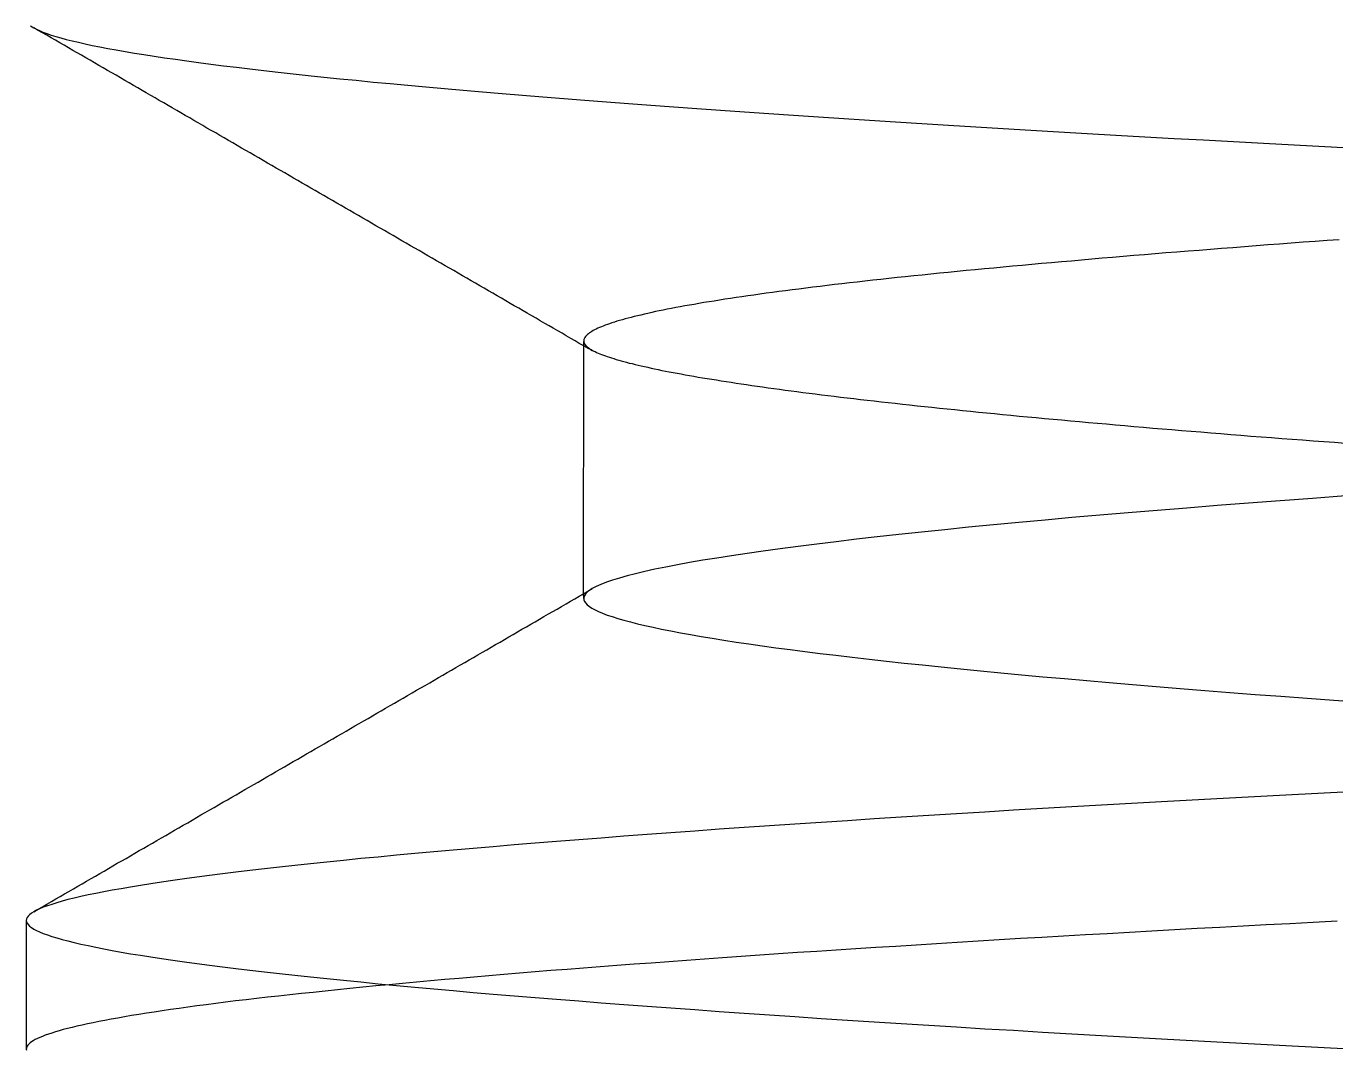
# Model space of a CAD drawing. Header units: millimetres. Extents: x 0 to 36.4, y -3.4 to 62.
# Drawn here: x 29.566 to 30.463, y 59.177 to 59.878 of the extents above; entities that cross this region are included whole.
import ezdxf

# ---------------------------------------------------------------- set-up
doc = ezdxf.new("R2010")
doc.units = ezdxf.units.MM

msp = doc.modelspace()

# ---------------------------------------------------------------- linework, layer by layer
at = {"color": 7, "linetype": 'Continuous'}
for p, q in [((29.5685, 59.8786), (29.5696, 59.8779)), ((29.5696, 59.8779), (29.5708, 59.8772)), ((29.5738, 59.8754), (29.5708, 59.8772)), ((29.5708, 59.8772), (29.5726, 59.8762)), ((29.5726, 59.8762), (29.5747, 59.8752)), ((29.5767, 59.8737), (29.5738, 59.8754)), ((29.5747, 59.8752), (29.577, 59.8742)), ((29.5797, 59.872), (29.5767, 59.8737)), ((29.577, 59.8742), (29.5797, 59.8732)), ((29.5797, 59.8732), (29.5826, 59.8722)), ((29.5827, 59.8703), (29.5797, 59.872)), ((29.5826, 59.8722), (29.5858, 59.8712)), ((29.5856, 59.8686), (29.5827, 59.8703)), ((29.5886, 59.8669), (29.5856, 59.8686)), ((29.5858, 59.8712), (29.5893, 59.8702)), ((29.5916, 59.8652), (29.5886, 59.8669)), ((29.5893, 59.8702), (29.593, 59.8692)), ((29.593, 59.8692), (29.5971, 59.8682)), ((29.5971, 59.8682), (29.6014, 59.8672)), ((29.6014, 59.8672), (29.606, 59.8661)), ((29.5945, 59.8634), (29.5916, 59.8652)), ((29.5975, 59.8617), (29.5945, 59.8634)), ((29.6005, 59.86), (29.5975, 59.8617)), ((29.6034, 59.8583), (29.6005, 59.86)), ((29.6064, 59.8566), (29.6034, 59.8583)), ((29.606, 59.8661), (29.6109, 59.8651)), ((29.6109, 59.8651), (29.6161, 59.8641)), ((29.6161, 59.8641), (29.6215, 59.863)), ((29.6215, 59.863), (29.6273, 59.862)), ((29.6273, 59.862), (29.6333, 59.8609)), ((29.6333, 59.8609), (29.6397, 59.8598)), ((29.6397, 59.8598), (29.6463, 59.8588)), ((29.6463, 59.8588), (29.6532, 59.8577)), ((29.6094, 59.8549), (29.6064, 59.8566)), ((29.6123, 59.8531), (29.6094, 59.8549)), ((29.6153, 59.8514), (29.6123, 59.8531)), ((29.6183, 59.8497), (29.6153, 59.8514)), ((29.6212, 59.848), (29.6183, 59.8497)), ((29.6532, 59.8577), (29.6604, 59.8566)), ((29.6604, 59.8566), (29.6679, 59.8556)), ((29.6679, 59.8556), (29.6757, 59.8545)), ((29.6757, 59.8545), (29.6837, 59.8534)), ((29.6837, 59.8534), (29.6921, 59.8523)), ((29.6921, 59.8523), (29.7008, 59.8512)), ((29.7008, 59.8512), (29.7097, 59.8501)), ((29.7097, 59.8501), (29.7189, 59.849)), ((29.7189, 59.849), (29.7285, 59.8479)), ((29.6242, 59.8463), (29.6212, 59.848)), ((29.6272, 59.8446), (29.6242, 59.8463)), ((29.6301, 59.8429), (29.6272, 59.8446)), ((29.6331, 59.8411), (29.6301, 59.8429)), ((29.6361, 59.8394), (29.6331, 59.8411)), ((29.7285, 59.8479), (29.7383, 59.8468)), ((29.7383, 59.8468), (29.7484, 59.8456)), ((29.7484, 59.8456), (29.7588, 59.8445)), ((29.7588, 59.8445), (29.7694, 59.8434)), ((29.7694, 59.8434), (29.7804, 59.8423)), ((29.7804, 59.8423), (29.7916, 59.8412)), ((29.7916, 59.8412), (29.8032, 59.84)), ((29.8032, 59.84), (29.815, 59.8389)), ((29.639, 59.8377), (29.6361, 59.8394)), ((29.642, 59.836), (29.639, 59.8377)), ((29.645, 59.8343), (29.642, 59.836)), ((29.6479, 59.8326), (29.645, 59.8343)), ((29.6509, 59.8308), (29.6479, 59.8326)), ((29.815, 59.8389), (29.8271, 59.8378)), ((29.8271, 59.8378), (29.8394, 59.8366)), ((29.8394, 59.8366), (29.8521, 59.8355)), ((29.8521, 59.8355), (29.865, 59.8344)), ((29.865, 59.8344), (29.8782, 59.8332)), ((29.8782, 59.8332), (29.8917, 59.8321)), ((29.8917, 59.8321), (29.9055, 59.831)), ((29.9055, 59.831), (29.9195, 59.8298)), ((29.6539, 59.8291), (29.6509, 59.8308)), ((29.6568, 59.8274), (29.6539, 59.8291)), ((29.6598, 59.8257), (29.6568, 59.8274)), ((29.6628, 59.824), (29.6598, 59.8257)), ((29.6657, 59.8223), (29.6628, 59.824)), ((29.6687, 59.8206), (29.6657, 59.8223)), ((29.9195, 59.8298), (29.9338, 59.8287)), ((29.9338, 59.8287), (29.9484, 59.8275)), ((29.9484, 59.8275), (29.9632, 59.8264)), ((29.9632, 59.8264), (29.9783, 59.8252)), ((29.9783, 59.8252), (29.9936, 59.8241)), ((29.9936, 59.8241), (30.0093, 59.8229)), ((30.0093, 59.8229), (30.0251, 59.8218)), ((29.6716, 59.8188), (29.6687, 59.8206)), ((29.6746, 59.8171), (29.6716, 59.8188)), ((29.6776, 59.8154), (29.6746, 59.8171)), ((29.6805, 59.8137), (29.6776, 59.8154)), ((29.6835, 59.812), (29.6805, 59.8137)), ((30.0251, 59.8218), (30.0413, 59.8207)), ((30.0413, 59.8207), (30.0577, 59.8195)), ((30.0577, 59.8195), (30.0743, 59.8184)), ((30.0743, 59.8184), (30.0912, 59.8172)), ((30.0912, 59.8172), (30.1083, 59.8161)), ((30.1083, 59.8161), (30.1257, 59.815)), ((30.1257, 59.815), (30.1433, 59.8138)), ((30.1433, 59.8138), (30.1611, 59.8127)), ((29.6865, 59.8103), (29.6835, 59.812)), ((29.6894, 59.8085), (29.6865, 59.8103)), ((29.6924, 59.8068), (29.6894, 59.8085)), ((29.6954, 59.8051), (29.6924, 59.8068)), ((29.6983, 59.8034), (29.6954, 59.8051)), ((30.1611, 59.8127), (30.1792, 59.8115)), ((30.1792, 59.8115), (30.1975, 59.8104)), ((30.1975, 59.8104), (30.2161, 59.8093)), ((30.2161, 59.8093), (30.2348, 59.8082)), ((30.2348, 59.8082), (30.2538, 59.807)), ((30.2538, 59.807), (30.273, 59.8059)), ((30.273, 59.8059), (30.2925, 59.8048)), ((30.2925, 59.8048), (30.3121, 59.8037)), ((29.7013, 59.8017), (29.6983, 59.8034)), ((29.7043, 59.8), (29.7013, 59.8017)), ((29.7072, 59.7983), (29.7043, 59.8)), ((29.7102, 59.7965), (29.7072, 59.7983)), ((29.7132, 59.7948), (29.7102, 59.7965)), ((30.3121, 59.8037), (30.3319, 59.8025)), ((30.3319, 59.8025), (30.352, 59.8014)), ((30.352, 59.8014), (30.3722, 59.8003)), ((30.3722, 59.8003), (30.3927, 59.7992)), ((30.3927, 59.7992), (30.4133, 59.7981)), ((30.4133, 59.7981), (30.4342, 59.797)), ((30.4342, 59.797), (30.4552, 59.7959)), ((30.4552, 59.7959), (30.4764, 59.7948)), ((29.7161, 59.7931), (29.7132, 59.7948)), ((29.7191, 59.7914), (29.7161, 59.7931)), ((29.7221, 59.7897), (29.7191, 59.7914)), ((29.725, 59.788), (29.7221, 59.7897)), ((29.728, 59.7862), (29.725, 59.788)), ((29.731, 59.7845), (29.728, 59.7862)), ((29.7339, 59.7828), (29.731, 59.7845)), ((29.7369, 59.7811), (29.7339, 59.7828)), ((29.7399, 59.7794), (29.7369, 59.7811)), ((29.7428, 59.7777), (29.7399, 59.7794)), ((29.7458, 59.7759), (29.7428, 59.7777)), ((29.7488, 59.7742), (29.7458, 59.7759)), ((29.7517, 59.7725), (29.7488, 59.7742)), ((29.7547, 59.7708), (29.7517, 59.7725)), ((29.7577, 59.7691), (29.7547, 59.7708)), ((29.7606, 59.7674), (29.7577, 59.7691)), ((29.7636, 59.7657), (29.7606, 59.7674)), ((29.7666, 59.7639), (29.7636, 59.7657)), ((29.7695, 59.7622), (29.7666, 59.7639)), ((29.7725, 59.7605), (29.7695, 59.7622)), ((29.7755, 59.7588), (29.7725, 59.7605)), ((29.7784, 59.7571), (29.7755, 59.7588)), ((29.7814, 59.7554), (29.7784, 59.7571)), ((29.7844, 59.7536), (29.7814, 59.7554)), ((29.7873, 59.7519), (29.7844, 59.7536)), ((29.7903, 59.7502), (29.7873, 59.7519)), ((29.7933, 59.7485), (29.7903, 59.7502)), ((29.7962, 59.7468), (29.7933, 59.7485)), ((29.7992, 59.7451), (29.7962, 59.7468)), ((29.8022, 59.7434), (29.7992, 59.7451)), ((29.8051, 59.7416), (29.8022, 59.7434)), ((29.8081, 59.7399), (29.8051, 59.7416)), ((29.8111, 59.7382), (29.8081, 59.7399)), ((29.814, 59.7365), (29.8111, 59.7382)), ((29.817, 59.7348), (29.814, 59.7365)), ((29.82, 59.7331), (29.817, 59.7348)), ((29.8229, 59.7313), (29.82, 59.7331)), ((29.8259, 59.7296), (29.8229, 59.7313)), ((29.8289, 59.7279), (29.8259, 59.7296)), ((29.8318, 59.7262), (29.8289, 59.7279)), ((29.8348, 59.7245), (29.8318, 59.7262)), ((29.8378, 59.7228), (29.8348, 59.7245)), ((30.3539, 59.7235), (30.3464, 59.7229)), ((30.3615, 59.7241), (30.3539, 59.7235)), ((30.3691, 59.7247), (30.3615, 59.7241)), ((30.3768, 59.7253), (30.3691, 59.7247)), ((30.3845, 59.7259), (30.3768, 59.7253)), ((30.3923, 59.7265), (30.3845, 59.7259)), ((30.4002, 59.7272), (30.3923, 59.7265)), ((30.4081, 59.7278), (30.4002, 59.7272)), ((30.4161, 59.7284), (30.4081, 59.7278)), ((30.4241, 59.729), (30.4161, 59.7284)), ((30.4322, 59.7296), (30.4241, 59.729)), ((30.4404, 59.7302), (30.4322, 59.7296)), ((30.4486, 59.7308), (30.4404, 59.7302)), ((30.4568, 59.7314), (30.4486, 59.7308)), ((30.4651, 59.732), (30.4568, 59.7314)), ((29.8407, 59.721), (29.8378, 59.7228)), ((29.8437, 59.7193), (29.8407, 59.721)), ((29.8466, 59.7176), (29.8437, 59.7193)), ((29.8496, 59.7159), (29.8466, 59.7176)), ((29.8526, 59.7142), (29.8496, 59.7159)), ((30.2479, 59.7144), (30.2413, 59.7138)), ((30.2545, 59.715), (30.2479, 59.7144)), ((30.2612, 59.7156), (30.2545, 59.715)), ((30.2679, 59.7162), (30.2612, 59.7156)), ((30.2748, 59.7168), (30.2679, 59.7162)), ((30.2816, 59.7174), (30.2748, 59.7168)), ((30.2886, 59.718), (30.2816, 59.7174)), ((30.2956, 59.7187), (30.2886, 59.718)), ((30.3027, 59.7193), (30.2956, 59.7187)), ((30.3098, 59.7199), (30.3027, 59.7193)), ((30.317, 59.7205), (30.3098, 59.7199)), ((30.3243, 59.7211), (30.317, 59.7205)), ((30.3316, 59.7217), (30.3243, 59.7211)), ((30.339, 59.7223), (30.3316, 59.7217)), ((30.3464, 59.7229), (30.339, 59.7223)), ((29.8555, 59.7125), (29.8526, 59.7142)), ((29.8585, 59.7108), (29.8555, 59.7125)), ((29.8615, 59.709), (29.8585, 59.7108)), ((29.8644, 59.7073), (29.8615, 59.709)), ((29.8674, 59.7056), (29.8644, 59.7073)), ((29.8704, 59.7039), (29.8674, 59.7056)), ((30.1566, 59.7054), (30.151, 59.7048)), ((30.1622, 59.706), (30.1566, 59.7054)), ((30.1678, 59.7066), (30.1622, 59.706)), ((30.1736, 59.7072), (30.1678, 59.7066)), ((30.1794, 59.7078), (30.1736, 59.7072)), ((30.1853, 59.7084), (30.1794, 59.7078)), ((30.1912, 59.709), (30.1853, 59.7084)), ((30.1973, 59.7096), (30.1912, 59.709)), ((30.2033, 59.7102), (30.1973, 59.7096)), ((30.2095, 59.7108), (30.2033, 59.7102)), ((30.2157, 59.7114), (30.2095, 59.7108)), ((30.222, 59.712), (30.2157, 59.7114)), ((30.2284, 59.7126), (30.222, 59.712)), ((30.2348, 59.7132), (30.2284, 59.7126)), ((30.2413, 59.7138), (30.2348, 59.7132)), ((29.8733, 59.7022), (29.8704, 59.7039)), ((29.8763, 59.7005), (29.8733, 59.7022)), ((29.8793, 59.6987), (29.8763, 59.7005)), ((29.8822, 59.697), (29.8793, 59.6987)), ((29.8852, 59.6953), (29.8822, 59.697)), ((30.0813, 59.6964), (30.0768, 59.6959)), ((30.0858, 59.697), (30.0813, 59.6964)), ((30.0903, 59.6976), (30.0858, 59.697)), ((30.095, 59.6982), (30.0903, 59.6976)), ((30.0997, 59.6988), (30.095, 59.6982)), ((30.1045, 59.6994), (30.0997, 59.6988)), ((30.1094, 59.7), (30.1045, 59.6994)), ((30.1143, 59.7006), (30.1094, 59.7)), ((30.1194, 59.7012), (30.1143, 59.7006)), ((30.1244, 59.7018), (30.1194, 59.7012)), ((30.1296, 59.7024), (30.1244, 59.7018)), ((30.1349, 59.703), (30.1296, 59.7024)), ((30.1402, 59.7036), (30.1349, 59.703)), ((30.1456, 59.7042), (30.1402, 59.7036)), ((30.151, 59.7048), (30.1456, 59.7042)), ((29.8882, 59.6936), (29.8852, 59.6953)), ((29.8911, 59.6919), (29.8882, 59.6936)), ((29.8941, 59.6902), (29.8911, 59.6919)), ((29.8971, 59.6884), (29.8941, 59.6902)), ((29.9, 59.6867), (29.8971, 59.6884)), ((30.0232, 59.6877), (30.02, 59.6872)), ((30.0265, 59.6883), (30.0232, 59.6877)), ((30.0299, 59.6889), (30.0265, 59.6883)), ((30.0334, 59.6895), (30.0299, 59.6889)), ((30.0369, 59.69), (30.0334, 59.6895)), ((30.0406, 59.6906), (30.0369, 59.69)), ((30.0443, 59.6912), (30.0406, 59.6906)), ((30.0481, 59.6918), (30.0443, 59.6912)), ((30.0519, 59.6924), (30.0481, 59.6918)), ((30.0559, 59.6929), (30.0519, 59.6924)), ((30.0599, 59.6935), (30.0559, 59.6929)), ((30.064, 59.6941), (30.0599, 59.6935)), ((30.0682, 59.6947), (30.064, 59.6941)), ((30.0725, 59.6953), (30.0682, 59.6947)), ((30.0768, 59.6959), (30.0725, 59.6953)), ((29.903, 59.685), (29.9, 59.6867)), ((29.906, 59.6833), (29.903, 59.685)), ((29.9089, 59.6816), (29.906, 59.6833)), ((29.9119, 59.6799), (29.9089, 59.6816)), ((29.9149, 59.6782), (29.9119, 59.6799)), ((29.98, 59.6788), (29.978, 59.6782)), ((29.9822, 59.6793), (29.98, 59.6788)), ((29.9844, 59.6799), (29.9822, 59.6793)), ((29.9867, 59.6804), (29.9844, 59.6799)), ((29.9891, 59.681), (29.9867, 59.6804)), ((29.9915, 59.6815), (29.9891, 59.681)), ((29.9941, 59.6821), (29.9915, 59.6815)), ((29.9967, 59.6827), (29.9941, 59.6821)), ((29.9993, 59.6832), (29.9967, 59.6827)), ((30.002, 59.6838), (29.9993, 59.6832)), ((30.0048, 59.6843), (30.002, 59.6838)), ((30.0077, 59.6849), (30.0048, 59.6843)), ((30.0107, 59.6855), (30.0077, 59.6849)), ((30.0137, 59.686), (30.0107, 59.6855)), ((30.0168, 59.6866), (30.0137, 59.686)), ((30.02, 59.6872), (30.0168, 59.6866)), ((29.9178, 59.6764), (29.9149, 59.6782)), ((29.9208, 59.6747), (29.9178, 59.6764)), ((29.9238, 59.673), (29.9208, 59.6747)), ((29.9267, 59.6713), (29.9238, 59.673)), ((29.9297, 59.6696), (29.9267, 59.6713)), ((29.9327, 59.6679), (29.9297, 59.6696)), ((29.954, 59.6697), (29.9531, 59.6692)), ((29.955, 59.6702), (29.954, 59.6697)), ((29.9561, 59.6707), (29.955, 59.6702)), ((29.9572, 59.6713), (29.9561, 59.6707)), ((29.9584, 59.6718), (29.9572, 59.6713)), ((29.9596, 59.6723), (29.9584, 59.6718)), ((29.9609, 59.6728), (29.9596, 59.6723)), ((29.9623, 59.6734), (29.9609, 59.6728)), ((29.9638, 59.6739), (29.9623, 59.6734)), ((29.9653, 59.6744), (29.9638, 59.6739)), ((29.9669, 59.675), (29.9653, 59.6744)), ((29.9686, 59.6755), (29.9669, 59.675)), ((29.9703, 59.6761), (29.9686, 59.6755)), ((29.9721, 59.6766), (29.9703, 59.6761)), ((29.974, 59.6771), (29.9721, 59.6766)), ((29.9759, 59.6777), (29.974, 59.6771)), ((29.978, 59.6782), (29.9759, 59.6777)), ((29.9356, 59.6661), (29.9327, 59.6679)), ((29.9386, 59.6644), (29.9356, 59.6661)), ((29.9416, 59.6627), (29.9386, 59.6644)), ((29.9445, 59.661), (29.9416, 59.6627)), ((29.9475, 59.6593), (29.9445, 59.661)), ((29.94749, 59.48954), (29.9475, 59.6622)), ((29.9476, 59.6636), (29.9475, 59.6631)), ((29.9475, 59.6631), (29.9475, 59.6626)), ((29.9475, 59.6626), (29.9475, 59.6622)), ((29.9475, 59.6622), (29.9476, 59.6617)), ((29.9478, 59.6641), (29.9476, 59.6636)), ((29.9476, 59.6617), (29.9478, 59.6613)), ((29.948, 59.6646), (29.9478, 59.6641)), ((29.9478, 59.6613), (29.948, 59.6608)), ((29.9483, 59.6651), (29.948, 59.6646)), ((29.948, 59.6608), (29.9483, 59.6604)), ((29.9487, 59.6656), (29.9483, 59.6651)), ((29.9491, 59.6661), (29.9487, 59.6656)), ((29.9496, 59.6666), (29.9491, 59.6661)), ((29.9502, 59.6671), (29.9496, 59.6666)), ((29.9508, 59.6676), (29.9502, 59.6671)), ((29.9515, 59.6681), (29.9508, 59.6676)), ((29.9523, 59.6687), (29.9515, 59.6681)), ((29.9531, 59.6692), (29.9523, 59.6687)), ((29.9479, 59.659), (29.9475, 59.6593)), ((29.948, 59.659), (29.9479, 59.659)), ((29.9479, 59.659), (29.948, 59.659)), ((29.9482, 59.6589), (29.948, 59.659)), ((29.9483, 59.6604), (29.9486, 59.6599)), ((29.9486, 59.6599), (29.949, 59.6594)), ((29.9488, 59.6585), (29.9486, 59.6587)), ((29.9488, 59.6585), (29.9486, 59.6587)), ((29.9489, 59.6584), (29.9488, 59.6585)), ((29.9491, 59.6584), (29.9489, 59.6584)), ((29.949, 59.6594), (29.9495, 59.659)), ((29.9493, 59.6582), (29.9492, 59.6582)), ((29.9493, 59.6582), (29.9492, 59.6582)), ((29.9495, 59.659), (29.95, 59.6585)), ((29.9498, 59.6579), (29.9495, 59.659)), ((29.9499, 59.6579), (29.9498, 59.6579)), ((29.9502, 59.6577), (29.9499, 59.6579)), ((29.95, 59.6585), (29.9506, 59.6581)), ((29.9502, 59.6577), (29.95, 59.6585)), ((29.9505, 59.6575), (29.9502, 59.6577)), ((29.9507, 59.6574), (29.9505, 59.6575)), ((29.9506, 59.6581), (29.9512, 59.6576)), ((29.9507, 59.6574), (29.9508, 59.6574)), ((29.9508, 59.6574), (29.9507, 59.6574)), ((29.9512, 59.6576), (29.9519, 59.6571)), ((29.9512, 59.6576), (29.9512, 59.6571)), ((29.9512, 59.6571), (29.9512, 59.6576)), ((29.9518, 59.6567), (29.9517, 59.6568)), ((29.9517, 59.6568), (29.9518, 59.6567)), ((29.952, 59.6567), (29.9518, 59.6567)), ((29.9519, 59.6571), (29.9527, 59.6567)), ((29.9519, 59.6571), (29.952, 59.6567)), ((29.9526, 59.6563), (29.9524, 59.6565)), ((29.9526, 59.6563), (29.9524, 59.6565)), ((29.9526, 59.6563), (29.9527, 59.6563)), ((29.9527, 59.6563), (29.9526, 59.6563)), ((29.9527, 59.6567), (29.9535, 59.6562)), ((29.9531, 59.656), (29.9527, 59.6567)), ((29.9534, 59.6559), (29.9531, 59.656)), ((29.9535, 59.6562), (29.9544, 59.6557)), ((29.9544, 59.6557), (29.9554, 59.6553)), ((29.9554, 59.6553), (29.9564, 59.6548)), ((29.9564, 59.6548), (29.9575, 59.6543)), ((29.9575, 59.6543), (29.9586, 59.6539)), ((29.9586, 59.6539), (29.9598, 59.6534)), ((29.9598, 59.6534), (29.961, 59.6529)), ((29.961, 59.6529), (29.9624, 59.6524)), ((29.9624, 59.6524), (29.9637, 59.6519)), ((29.9637, 59.6519), (29.9652, 59.6515)), ((29.9652, 59.6515), (29.9666, 59.651)), ((29.9666, 59.651), (29.9682, 59.6505)), ((29.9682, 59.6505), (29.9698, 59.65)), ((29.9698, 59.65), (29.9715, 59.6495)), ((29.9715, 59.6495), (29.9732, 59.649)), ((29.9732, 59.649), (29.975, 59.6485)), ((29.975, 59.6485), (29.9768, 59.648)), ((29.9768, 59.648), (29.9787, 59.6475)), ((29.9787, 59.6475), (29.9807, 59.6471)), ((29.9807, 59.6471), (29.9827, 59.6466)), ((29.9827, 59.6466), (29.9848, 59.6461)), ((29.9848, 59.6461), (29.9869, 59.6456)), ((29.9869, 59.6456), (29.9891, 59.6451)), ((29.9891, 59.6451), (29.9914, 59.6446)), ((29.9914, 59.6446), (29.9937, 59.6441)), ((29.9937, 59.6441), (29.9961, 59.6436)), ((29.9961, 59.6436), (29.9985, 59.6431)), ((29.9985, 59.6431), (30.001, 59.6425)), ((30.001, 59.6425), (30.0035, 59.642)), ((30.0035, 59.642), (30.0061, 59.6415)), ((30.0061, 59.6415), (30.0088, 59.641)), ((30.0088, 59.641), (30.0115, 59.6405)), ((30.0115, 59.6405), (30.0143, 59.64)), ((30.0143, 59.64), (30.0171, 59.6395)), ((30.0171, 59.6395), (30.02, 59.639)), ((30.02, 59.639), (30.023, 59.6385)), ((30.023, 59.6385), (30.026, 59.6379)), ((30.026, 59.6379), (30.029, 59.6374)), ((30.029, 59.6374), (30.0321, 59.6369)), ((30.0321, 59.6369), (30.0353, 59.6364)), ((30.0353, 59.6364), (30.0385, 59.6359)), ((30.0385, 59.6359), (30.0418, 59.6354)), ((30.0418, 59.6354), (30.0452, 59.6348)), ((30.0452, 59.6348), (30.0485, 59.6343)), ((30.0485, 59.6343), (30.052, 59.6338)), ((30.052, 59.6338), (30.0555, 59.6333)), ((30.0555, 59.6333), (30.0591, 59.6327)), ((30.0591, 59.6327), (30.0627, 59.6322)), ((30.0627, 59.6322), (30.0664, 59.6317)), ((30.0664, 59.6317), (30.0701, 59.6312)), ((30.0701, 59.6312), (30.0739, 59.6306)), ((30.0739, 59.6306), (30.0777, 59.6301)), ((30.0777, 59.6301), (30.0816, 59.6296)), ((30.0816, 59.6296), (30.0855, 59.629)), ((30.0855, 59.629), (30.0896, 59.6285)), ((30.0896, 59.6285), (30.0936, 59.628)), ((30.0936, 59.628), (30.0977, 59.6274)), ((30.0977, 59.6274), (30.1019, 59.6269)), ((30.1019, 59.6269), (30.1061, 59.6264)), ((30.1061, 59.6264), (30.1104, 59.6258)), ((30.1104, 59.6258), (30.1147, 59.6253)), ((30.1147, 59.6253), (30.1191, 59.6248)), ((30.1191, 59.6248), (30.1235, 59.6242)), ((30.1235, 59.6242), (30.128, 59.6237)), ((30.128, 59.6237), (30.1326, 59.6232)), ((30.1326, 59.6232), (30.1372, 59.6226)), ((30.1372, 59.6226), (30.1418, 59.6221)), ((30.1418, 59.6221), (30.1465, 59.6215)), ((30.1465, 59.6215), (30.1513, 59.621)), ((30.1513, 59.621), (30.1561, 59.6205)), ((30.1561, 59.6205), (30.161, 59.6199)), ((30.161, 59.6199), (30.1659, 59.6194)), ((30.1659, 59.6194), (30.1708, 59.6188)), ((30.1708, 59.6188), (30.1759, 59.6183)), ((30.1759, 59.6183), (30.1809, 59.6178)), ((30.1809, 59.6178), (30.1861, 59.6172)), ((30.1861, 59.6172), (30.1912, 59.6167)), ((30.1912, 59.6167), (30.1965, 59.6161)), ((30.1965, 59.6161), (30.2018, 59.6156)), ((30.2018, 59.6156), (30.2071, 59.615)), ((30.2071, 59.615), (30.2125, 59.6145)), ((30.2125, 59.6145), (30.2179, 59.6139)), ((30.2179, 59.6139), (30.2234, 59.6134)), ((30.2234, 59.6134), (30.229, 59.6129)), ((30.229, 59.6129), (30.2345, 59.6123)), ((30.2345, 59.6123), (30.2402, 59.6118)), ((30.2402, 59.6118), (30.2459, 59.6112)), ((30.2459, 59.6112), (30.2516, 59.6107)), ((30.2516, 59.6107), (30.2574, 59.6101)), ((30.2574, 59.6101), (30.2633, 59.6096)), ((30.2633, 59.6096), (30.2692, 59.609)), ((30.2692, 59.609), (30.2751, 59.6085)), ((30.2751, 59.6085), (30.2811, 59.6079)), ((30.2811, 59.6079), (30.2872, 59.6074)), ((30.2872, 59.6074), (30.2933, 59.6068)), ((30.2933, 59.6068), (30.2994, 59.6063)), ((30.2994, 59.6063), (30.3056, 59.6058)), ((30.3056, 59.6058), (30.3119, 59.6052)), ((30.3119, 59.6052), (30.3182, 59.6047)), ((30.3182, 59.6047), (30.3245, 59.6041)), ((30.3245, 59.6041), (30.3309, 59.6036)), ((30.3309, 59.6036), (30.3374, 59.603)), ((30.3374, 59.603), (30.3439, 59.6025)), ((30.3439, 59.6025), (30.3504, 59.6019)), ((30.3504, 59.6019), (30.357, 59.6014)), ((30.357, 59.6014), (30.3637, 59.6008)), ((30.3637, 59.6008), (30.3704, 59.6003)), ((30.3704, 59.6003), (30.3771, 59.5997)), ((30.3771, 59.5997), (30.3839, 59.5992)), ((30.3839, 59.5992), (30.3908, 59.5986)), ((30.3908, 59.5986), (30.3977, 59.5981)), ((30.3977, 59.5981), (30.4046, 59.5975)), ((30.4046, 59.5975), (30.4116, 59.597)), ((30.4116, 59.597), (30.4186, 59.5964)), ((30.4186, 59.5964), (30.4257, 59.5959)), ((30.4257, 59.5959), (30.4329, 59.5954)), ((30.4329, 59.5954), (30.44, 59.5948)), ((30.44, 59.5948), (30.4473, 59.5943)), ((30.4473, 59.5943), (30.4545, 59.5937)), ((30.4545, 59.5937), (30.4619, 59.5932)), ((30.4619, 59.5932), (30.4692, 59.5926)), ((30.4246, 59.5532), (30.4029, 59.5515)), ((30.4468, 59.5548), (30.4246, 59.5532)), ((30.4695, 59.5565), (30.4468, 59.5548)), ((30.3204, 59.5449), (30.301, 59.5432)), ((30.3403, 59.5466), (30.3204, 59.5449)), ((30.3607, 59.5482), (30.3403, 59.5466)), ((30.3815, 59.5499), (30.3607, 59.5482)), ((30.4029, 59.5515), (30.3815, 59.5499)), ((30.2112, 59.535), (30.1948, 59.5333)), ((30.2282, 59.5366), (30.2112, 59.535)), ((30.2456, 59.5383), (30.2282, 59.5366)), ((30.2636, 59.5399), (30.2456, 59.5383)), ((30.282, 59.5416), (30.2636, 59.5399)), ((30.301, 59.5432), (30.282, 59.5416)), ((30.1343, 59.5268), (30.1205, 59.5251)), ((30.1486, 59.5284), (30.1343, 59.5268)), ((30.1635, 59.53), (30.1486, 59.5284)), ((30.1789, 59.5317), (30.1635, 59.53)), ((30.1948, 59.5333), (30.1789, 59.5317)), ((30.0594, 59.5171), (30.0487, 59.5155)), ((30.0705, 59.5187), (30.0594, 59.5171)), ((30.0822, 59.5203), (30.0705, 59.5187)), ((30.0944, 59.5219), (30.0822, 59.5203)), ((30.1072, 59.5235), (30.0944, 59.5219)), ((30.1205, 59.5251), (30.1072, 59.5235)), ((30.0117, 59.5093), (30.0037, 59.5077)), ((30.0201, 59.5108), (30.0117, 59.5093)), ((30.0291, 59.5124), (30.0201, 59.5108)), ((30.0387, 59.5139), (30.0291, 59.5124)), ((30.0487, 59.5155), (30.0387, 59.5139)), ((29.972, 59.5002), (29.9673, 59.4987)), ((29.9773, 59.5017), (29.972, 59.5002)), ((29.9831, 59.5032), (29.9773, 59.5017)), ((29.9895, 59.5047), (29.9831, 59.5032)), ((29.9963, 59.5062), (29.9895, 59.5047)), ((30.0037, 59.5077), (29.9963, 59.5062)), ((29.9474, 59.4895), (29.9504, 59.4912)), ((29.9502, 59.4907), (29.949, 59.4896)), ((29.9516, 59.4918), (29.9502, 59.4907)), ((29.9504, 59.4912), (29.9534, 59.493)), ((29.9534, 59.493), (29.9516, 59.4918)), ((29.9561, 59.4944), (29.9534, 59.493)), ((29.9593, 59.4958), (29.9561, 59.4944)), ((29.9631, 59.4973), (29.9593, 59.4958)), ((29.9673, 59.4987), (29.9631, 59.4973)), ((29.9324, 59.4808), (29.9354, 59.4825)), ((29.9354, 59.4825), (29.9384, 59.4843)), ((29.9384, 59.4843), (29.9414, 59.486)), ((29.9414, 59.486), (29.9444, 59.4878)), ((29.9444, 59.4878), (29.9474, 59.4895)), ((29.9475, 59.4863), (29.94749, 59.48954)), ((29.9477, 59.4874), (29.9475, 59.4863)), ((29.9475, 59.4863), (29.9476, 59.4852)), ((29.9476, 59.4852), (29.9481, 59.4841)), ((29.9482, 59.4885), (29.9477, 59.4874)), ((29.9481, 59.4841), (29.9489, 59.483)), ((29.949, 59.4896), (29.9482, 59.4885)), ((29.9489, 59.483), (29.95, 59.4819)), ((29.95, 59.4819), (29.9514, 59.4807)), ((29.9143, 59.4703), (29.9173, 59.4721)), ((29.9173, 59.4721), (29.9203, 59.4738)), ((29.9203, 59.4738), (29.9233, 59.4756)), ((29.9233, 59.4756), (29.9263, 59.4773)), ((29.9263, 59.4773), (29.9293, 59.479)), ((29.9293, 59.479), (29.9324, 59.4808)), ((29.9514, 59.4807), (29.9532, 59.4796)), ((29.9532, 59.4796), (29.9553, 59.4784)), ((29.9553, 59.4784), (29.9577, 59.4773)), ((29.9577, 59.4773), (29.9605, 59.4761)), ((29.9605, 59.4761), (29.9636, 59.4749)), ((29.9636, 59.4749), (29.9671, 59.4738)), ((29.9671, 59.4738), (29.9709, 59.4726)), ((29.9709, 59.4726), (29.975, 59.4714)), ((29.8992, 59.4616), (29.9022, 59.4634)), ((29.9022, 59.4634), (29.9052, 59.4651)), ((29.9052, 59.4651), (29.9083, 59.4668)), ((29.9083, 59.4668), (29.9113, 59.4686)), ((29.9113, 59.4686), (29.9143, 59.4703)), ((29.975, 59.4714), (29.9795, 59.4702)), ((29.9795, 59.4702), (29.9843, 59.4689)), ((29.9843, 59.4689), (29.9895, 59.4677)), ((29.9895, 59.4677), (29.9951, 59.4665)), ((29.9951, 59.4665), (30.0009, 59.4653)), ((30.0009, 59.4653), (30.0072, 59.464)), ((30.0072, 59.464), (30.0138, 59.4628)), ((29.8842, 59.4529), (29.8872, 59.4546)), ((29.8872, 59.4546), (29.8902, 59.4564)), ((29.8902, 59.4564), (29.8932, 59.4581)), ((29.8932, 59.4581), (29.8962, 59.4599)), ((29.8962, 59.4599), (29.8992, 59.4616)), ((30.0138, 59.4628), (30.0207, 59.4615)), ((30.0207, 59.4615), (30.028, 59.4602)), ((30.028, 59.4602), (30.0356, 59.459)), ((30.0356, 59.459), (30.0436, 59.4577)), ((30.0436, 59.4577), (30.052, 59.4564)), ((30.052, 59.4564), (30.0607, 59.4551)), ((30.0607, 59.4551), (30.0697, 59.4538)), ((29.8691, 59.4442), (29.8721, 59.4459)), ((29.8721, 59.4459), (29.8751, 59.4477)), ((29.8751, 59.4477), (29.8781, 59.4494)), ((29.8781, 59.4494), (29.8811, 59.4511)), ((29.8811, 59.4511), (29.8842, 59.4529)), ((30.0697, 59.4538), (30.0792, 59.4525)), ((30.0792, 59.4525), (30.0889, 59.4512)), ((30.0889, 59.4512), (30.099, 59.4499)), ((30.099, 59.4499), (30.1095, 59.4486)), ((30.1095, 59.4486), (30.1203, 59.4473)), ((30.1203, 59.4473), (30.1315, 59.446)), ((30.1315, 59.446), (30.143, 59.4447)), ((29.854, 59.4355), (29.857, 59.4372)), ((29.857, 59.4372), (29.86, 59.4389)), ((29.86, 59.4389), (29.8631, 59.4407)), ((29.8631, 59.4407), (29.8661, 59.4424)), ((29.8661, 59.4424), (29.8691, 59.4442)), ((30.143, 59.4447), (30.1549, 59.4433)), ((30.1549, 59.4433), (30.1671, 59.442)), ((30.1671, 59.442), (30.1796, 59.4407)), ((30.1796, 59.4407), (30.1925, 59.4393)), ((30.1925, 59.4393), (30.2057, 59.438)), ((30.2057, 59.438), (30.2193, 59.4367)), ((30.2193, 59.4367), (30.2332, 59.4353)), ((29.839, 59.4267), (29.842, 59.4285)), ((29.842, 59.4285), (29.845, 59.4302)), ((29.845, 59.4302), (29.848, 59.432)), ((29.848, 59.432), (29.851, 59.4337)), ((29.851, 59.4337), (29.854, 59.4355)), ((30.2332, 59.4353), (30.2474, 59.434)), ((30.2474, 59.434), (30.262, 59.4326)), ((30.262, 59.4326), (30.2769, 59.4313)), ((30.2769, 59.4313), (30.2921, 59.43)), ((30.2921, 59.43), (30.3076, 59.4286)), ((30.3076, 59.4286), (30.3235, 59.4273)), ((30.3235, 59.4273), (30.3397, 59.4259)), ((29.8239, 59.418), (29.8269, 59.4198)), ((29.8269, 59.4198), (29.8299, 59.4215)), ((29.8299, 59.4215), (29.8329, 59.4233)), ((29.8329, 59.4233), (29.8359, 59.425)), ((29.8359, 59.425), (29.839, 59.4267)), ((30.3397, 59.4259), (30.3562, 59.4246)), ((30.3562, 59.4246), (30.373, 59.4232)), ((30.373, 59.4232), (30.3901, 59.4219)), ((30.3901, 59.4219), (30.4075, 59.4205)), ((30.4075, 59.4205), (30.4252, 59.4192)), ((30.4252, 59.4192), (30.4432, 59.4179)), ((29.8058, 59.4076), (29.8088, 59.4093)), ((29.8088, 59.4093), (29.8118, 59.4111)), ((29.8118, 59.4111), (29.8149, 59.4128)), ((29.8149, 59.4128), (29.8179, 59.4145)), ((29.8179, 59.4145), (29.8209, 59.4163)), ((29.8209, 59.4163), (29.8239, 59.418)), ((30.4432, 59.4179), (30.4615, 59.4165)), ((30.4615, 59.4165), (30.4801, 59.4152)), ((29.7908, 59.3989), (29.7938, 59.4006)), ((29.7938, 59.4006), (29.7968, 59.4023)), ((29.7968, 59.4023), (29.7998, 59.4041)), ((29.7998, 59.4041), (29.8028, 59.4058)), ((29.8028, 59.4058), (29.8058, 59.4076)), ((29.7757, 59.3901), (29.7787, 59.3919)), ((29.7787, 59.3919), (29.7817, 59.3936)), ((29.7817, 59.3936), (29.7847, 59.3954)), ((29.7847, 59.3954), (29.7877, 59.3971)), ((29.7877, 59.3971), (29.7908, 59.3989)), ((29.7606, 59.3814), (29.7636, 59.3832)), ((29.7636, 59.3832), (29.7666, 59.3849)), ((29.7666, 59.3849), (29.7697, 59.3867)), ((29.7697, 59.3867), (29.7727, 59.3884)), ((29.7727, 59.3884), (29.7757, 59.3901)), ((29.7456, 59.3727), (29.7486, 59.3745)), ((29.7486, 59.3745), (29.7516, 59.3762)), ((29.7516, 59.3762), (29.7546, 59.3779)), ((29.7546, 59.3779), (29.7576, 59.3797)), ((29.7576, 59.3797), (29.7606, 59.3814)), ((29.7305, 59.364), (29.7335, 59.3657)), ((29.7335, 59.3657), (29.7365, 59.3675)), ((29.7365, 59.3675), (29.7395, 59.3692)), ((29.7395, 59.3692), (29.7425, 59.371)), ((29.7425, 59.371), (29.7456, 59.3727)), ((29.7154, 59.3553), (29.7184, 59.357)), ((29.7184, 59.357), (29.7215, 59.3588)), ((29.7215, 59.3588), (29.7245, 59.3605)), ((29.7245, 59.3605), (29.7275, 59.3623)), ((29.7275, 59.3623), (29.7305, 59.364)), ((29.6973, 59.3448), (29.7004, 59.3466)), ((29.7004, 59.3466), (29.7034, 59.3483)), ((29.7034, 59.3483), (29.7064, 59.3501)), ((29.7064, 59.3501), (29.7094, 59.3518)), ((29.7094, 59.3518), (29.7124, 59.3535)), ((29.7124, 59.3535), (29.7154, 59.3553)), ((30.3434, 59.3469), (30.3227, 59.3457)), ((30.3644, 59.3481), (30.3434, 59.3469)), ((30.3856, 59.3492), (30.3644, 59.3481)), ((30.407, 59.3504), (30.3856, 59.3492)), ((30.4286, 59.3515), (30.407, 59.3504)), ((30.4504, 59.3526), (30.4286, 59.3515)), ((30.4724, 59.3538), (30.4504, 59.3526)), ((29.6823, 59.3361), (29.6853, 59.3379)), ((29.6853, 59.3379), (29.6883, 59.3396)), ((29.6883, 59.3396), (29.6913, 59.3414)), ((29.6913, 59.3414), (29.6943, 59.3431)), ((29.6943, 59.3431), (29.6973, 59.3448)), ((30.1839, 59.3376), (30.1651, 59.3364)), ((30.203, 59.3387), (30.1839, 59.3376)), ((30.2224, 59.3399), (30.203, 59.3387)), ((30.242, 59.3411), (30.2224, 59.3399)), ((30.2618, 59.3423), (30.242, 59.3411)), ((30.2819, 59.3434), (30.2618, 59.3423)), ((30.3022, 59.3446), (30.2819, 59.3434)), ((30.3227, 59.3457), (30.3022, 59.3446)), ((29.6672, 59.3274), (29.6702, 59.3292)), ((29.6702, 59.3292), (29.6732, 59.3309)), ((29.6732, 59.3309), (29.6763, 59.3326)), ((29.6763, 59.3326), (29.6793, 59.3344)), ((29.6793, 59.3344), (29.6823, 59.3361)), ((30.0574, 59.3293), (30.0404, 59.3281)), ((30.0747, 59.3305), (30.0574, 59.3293)), ((30.0922, 59.3316), (30.0747, 59.3305)), ((30.1101, 59.3328), (30.0922, 59.3316)), ((30.1282, 59.334), (30.1101, 59.3328)), ((30.1465, 59.3352), (30.1282, 59.334)), ((30.1651, 59.3364), (30.1465, 59.3352)), ((29.6522, 59.3187), (29.6552, 59.3204)), ((29.6552, 59.3204), (29.6582, 59.3222)), ((29.6582, 59.3222), (29.6612, 59.3239)), ((29.6612, 59.3239), (29.6642, 59.3257)), ((29.6642, 59.3257), (29.6672, 59.3274)), ((29.929, 59.3198), (29.9143, 59.3186)), ((29.9441, 59.321), (29.929, 59.3198)), ((29.9594, 59.3221), (29.9441, 59.321)), ((29.9751, 59.3233), (29.9594, 59.3221)), ((29.991, 59.3245), (29.9751, 59.3233)), ((30.0072, 59.3257), (29.991, 59.3245)), ((30.0236, 59.3269), (30.0072, 59.3257)), ((30.0404, 59.3281), (30.0236, 59.3269)), ((29.6371, 59.31), (29.6401, 59.3117)), ((29.6401, 59.3117), (29.6431, 59.3135)), ((29.6431, 59.3135), (29.6461, 59.3152)), ((29.6461, 59.3152), (29.6491, 59.317)), ((29.6491, 59.317), (29.6522, 59.3187)), ((29.8319, 59.3115), (29.8192, 59.3103)), ((29.8449, 59.3127), (29.8319, 59.3115)), ((29.8582, 59.3138), (29.8449, 59.3127)), ((29.8717, 59.315), (29.8582, 59.3138)), ((29.8856, 59.3162), (29.8717, 59.315)), ((29.8998, 59.3174), (29.8856, 59.3162)), ((29.9143, 59.3186), (29.8998, 59.3174)), ((29.622, 59.3013), (29.625, 59.303)), ((29.625, 59.303), (29.628, 59.3048)), ((29.628, 59.3048), (29.6311, 59.3065)), ((29.6311, 59.3065), (29.6341, 59.3082)), ((29.6341, 59.3082), (29.6371, 59.31)), ((29.7391, 59.3021), (29.7288, 59.301)), ((29.7496, 59.3033), (29.7391, 59.3021)), ((29.7604, 59.3045), (29.7496, 59.3033)), ((29.7716, 59.3056), (29.7604, 59.3045)), ((29.783, 59.3068), (29.7716, 59.3056)), ((29.7948, 59.308), (29.783, 59.3068)), ((29.8068, 59.3091), (29.7948, 59.308)), ((29.8192, 59.3103), (29.8068, 59.3091)), ((29.607, 59.2926), (29.61, 59.2943)), ((29.61, 59.2943), (29.613, 59.296)), ((29.613, 59.296), (29.616, 59.2978)), ((29.616, 59.2978), (29.619, 59.2995)), ((29.619, 59.2995), (29.622, 59.3013)), ((29.6661, 59.293), (29.6584, 59.2919)), ((29.6741, 59.2941), (29.6661, 59.293)), ((29.6825, 59.2953), (29.6741, 59.2941)), ((29.6911, 59.2964), (29.6825, 59.2953)), ((29.7001, 59.2975), (29.6911, 59.2964)), ((29.7093, 59.2987), (29.7001, 59.2975)), ((29.7189, 59.2998), (29.7093, 59.2987)), ((29.7288, 59.301), (29.7189, 59.2998)), ((29.5889, 59.2821), (29.5919, 59.2838)), ((29.5919, 59.2838), (29.5949, 59.2856)), ((29.5949, 59.2856), (29.5979, 59.2873)), ((29.5979, 59.2873), (29.6009, 59.2891)), ((29.6009, 59.2891), (29.6039, 59.2908)), ((29.6039, 59.2908), (29.607, 59.2926)), ((29.6132, 59.2842), (29.608, 59.2831)), ((29.6187, 59.2853), (29.6132, 59.2842)), ((29.6245, 59.2863), (29.6187, 59.2853)), ((29.6307, 59.2874), (29.6245, 59.2863)), ((29.6371, 59.2885), (29.6307, 59.2874)), ((29.6439, 59.2897), (29.6371, 59.2885)), ((29.651, 59.2908), (29.6439, 59.2897)), ((29.6584, 59.2919), (29.651, 59.2908)), ((29.5738, 59.2734), (29.5768, 59.2751)), ((29.5768, 59.2751), (29.5798, 59.2769)), ((29.5801, 59.2757), (29.5773, 59.2747)), ((29.5798, 59.2769), (29.5829, 59.2786)), ((29.5831, 59.2767), (29.5801, 59.2757)), ((29.5829, 59.2786), (29.5859, 59.2804)), ((29.5865, 59.2778), (29.5831, 59.2767)), ((29.5859, 59.2804), (29.5889, 59.2821)), ((29.5902, 59.2788), (29.5865, 59.2778)), ((29.5942, 59.2799), (29.5902, 59.2788)), ((29.5985, 59.2809), (29.5942, 59.2799)), ((29.6031, 59.282), (29.5985, 59.2809)), ((29.608, 59.2831), (29.6031, 59.282)), ((29.5657, 59.2667), (29.5656, 59.2657)), ((29.5662, 59.2677), (29.5657, 59.2667)), ((29.5669, 59.2686), (29.5662, 59.2677)), ((29.5679, 59.2696), (29.5669, 59.2686)), ((29.5692, 59.2706), (29.5679, 59.2696)), ((29.5708, 59.2716), (29.5692, 59.2706)), ((29.5708, 59.2716), (29.5738, 59.2734)), ((29.5726, 59.2726), (29.5708, 59.2716)), ((29.5748, 59.2736), (29.5726, 59.2726)), ((29.5773, 59.2747), (29.5748, 59.2736)), ((29.5656, 59.2657), (29.5656, 59.1774)), ((29.5656, 59.2657), (29.5657, 59.2648)), ((29.5657, 59.2648), (29.5662, 59.2638)), ((29.5662, 59.2638), (29.5669, 59.2628)), ((29.5669, 59.2628), (29.5679, 59.2618)), ((29.5679, 59.2618), (29.5692, 59.2608)), ((29.5692, 59.2608), (29.5708, 59.2598)), ((29.5708, 59.2598), (29.5726, 59.2588)), ((29.5726, 59.2588), (29.5748, 59.2578)), ((29.5748, 59.2578), (29.5773, 59.2568)), ((29.5773, 59.2568), (29.5801, 59.2557)), ((30.3214, 59.2575), (30.3062, 59.2566)), ((30.3367, 59.2583), (30.3214, 59.2575)), ((30.3522, 59.2592), (30.3367, 59.2583)), ((30.3678, 59.2601), (30.3522, 59.2592)), ((30.3834, 59.2609), (30.3678, 59.2601)), ((30.3992, 59.2618), (30.3834, 59.2609)), ((30.4151, 59.2626), (30.3992, 59.2618)), ((30.4312, 59.2634), (30.4151, 59.2626)), ((30.4473, 59.2643), (30.4312, 59.2634)), ((30.4636, 59.2651), (30.4473, 59.2643)), ((29.5801, 59.2557), (29.5831, 59.2547)), ((29.5831, 59.2547), (29.5865, 59.2537)), ((29.5865, 59.2537), (29.5902, 59.2526)), ((29.5902, 59.2526), (29.5942, 59.2516)), ((29.5942, 59.2516), (29.5985, 59.2505)), ((29.5985, 59.2505), (29.6031, 59.2494)), ((29.6031, 59.2494), (29.608, 59.2484)), ((29.608, 59.2484), (29.6132, 59.2473)), ((30.1613, 59.2479), (30.1476, 59.2471)), ((30.1752, 59.2488), (30.1613, 59.2479)), ((30.1892, 59.2497), (30.1752, 59.2488)), ((30.2034, 59.2506), (30.1892, 59.2497)), ((30.2177, 59.2514), (30.2034, 59.2506)), ((30.2321, 59.2523), (30.2177, 59.2514)), ((30.2467, 59.2532), (30.2321, 59.2523)), ((30.2614, 59.254), (30.2467, 59.2532)), ((30.2762, 59.2549), (30.2614, 59.254)), ((30.2912, 59.2558), (30.2762, 59.2549)), ((30.3062, 59.2566), (30.2912, 59.2558)), ((29.6132, 59.2473), (29.6187, 59.2462)), ((29.6187, 59.2462), (29.6245, 59.2451)), ((29.6245, 59.2451), (29.6307, 59.244)), ((29.6307, 59.244), (29.6371, 59.2429)), ((29.6371, 59.2429), (29.6439, 59.2418)), ((29.6439, 59.2418), (29.651, 59.2407)), ((29.651, 59.2407), (29.6584, 59.2396)), ((29.6584, 59.2396), (29.6661, 59.2384)), ((30.0303, 59.2392), (30.018, 59.2383)), ((30.0427, 59.2401), (30.0303, 59.2392)), ((30.0553, 59.2409), (30.0427, 59.2401)), ((30.0681, 59.2418), (30.0553, 59.2409)), ((30.0809, 59.2427), (30.0681, 59.2418)), ((30.094, 59.2436), (30.0809, 59.2427)), ((30.1072, 59.2444), (30.094, 59.2436)), ((30.1205, 59.2453), (30.1072, 59.2444)), ((30.134, 59.2462), (30.1205, 59.2453)), ((30.1476, 59.2471), (30.134, 59.2462)), ((29.6661, 59.2384), (29.6741, 59.2373)), ((29.6741, 59.2373), (29.6825, 59.2362)), ((29.6825, 59.2362), (29.6911, 59.2351)), ((29.6911, 59.2351), (29.7001, 59.2339)), ((29.7001, 59.2339), (29.7093, 59.2328)), ((29.7093, 59.2328), (29.7189, 59.2316)), ((29.7189, 59.2316), (29.7288, 59.2305)), ((29.7288, 59.2305), (29.7391, 59.2293)), ((29.9142, 59.2304), (29.9035, 59.2295)), ((29.9251, 59.2313), (29.9142, 59.2304)), ((29.9362, 59.2321), (29.9251, 59.2313)), ((29.9474, 59.233), (29.9362, 59.2321)), ((29.9588, 59.2339), (29.9474, 59.233)), ((29.9703, 59.2348), (29.9588, 59.2339)), ((29.982, 59.2357), (29.9703, 59.2348)), ((29.9938, 59.2365), (29.982, 59.2357)), ((30.0058, 59.2374), (29.9938, 59.2365)), ((30.018, 59.2383), (30.0058, 59.2374)), ((29.7391, 59.2293), (29.7496, 59.2282)), ((29.7496, 59.2282), (29.7604, 59.227)), ((29.7604, 59.227), (29.7716, 59.2258)), ((29.7716, 59.2258), (29.783, 59.2247)), ((29.783, 59.2247), (29.7948, 59.2235)), ((29.7948, 59.2235), (29.8068, 59.2223)), ((29.8142, 59.2216), (29.8051, 59.2208)), ((29.8068, 59.2223), (29.8192, 59.2211)), ((29.8235, 59.2225), (29.8142, 59.2216)), ((29.8192, 59.2211), (29.8319, 59.22)), ((29.8329, 59.2234), (29.8235, 59.2225)), ((29.8425, 59.2243), (29.8329, 59.2234)), ((29.8523, 59.2251), (29.8425, 59.2243)), ((29.8622, 59.226), (29.8523, 59.2251)), ((29.8723, 59.2269), (29.8622, 59.226)), ((29.8825, 59.2278), (29.8723, 59.2269)), ((29.8929, 59.2286), (29.8825, 59.2278)), ((29.9035, 59.2295), (29.8929, 59.2286)), ((29.7234, 59.2122), (29.7162, 59.2113)), ((29.7308, 59.213), (29.7234, 59.2122)), ((29.7384, 59.2139), (29.7308, 59.213)), ((29.7462, 59.2147), (29.7384, 59.2139)), ((29.7541, 59.2156), (29.7462, 59.2147)), ((29.7622, 59.2164), (29.7541, 59.2156)), ((29.7704, 59.2173), (29.7622, 59.2164)), ((29.7788, 59.2182), (29.7704, 59.2173)), ((29.7874, 59.219), (29.7788, 59.2182)), ((29.7962, 59.2199), (29.7874, 59.219)), ((29.8051, 59.2208), (29.7962, 59.2199)), ((29.8319, 59.22), (29.8449, 59.2188)), ((29.8449, 59.2188), (29.8582, 59.2176)), ((29.8582, 59.2176), (29.8717, 59.2164)), ((29.8717, 59.2164), (29.8856, 59.2152)), ((29.8856, 59.2152), (29.8998, 59.2141)), ((29.8998, 59.2141), (29.9143, 59.2129)), ((29.9143, 59.2129), (29.929, 59.2117)), ((29.6588, 59.2038), (29.6533, 59.2029)), ((29.6645, 59.2046), (29.6588, 59.2038)), ((29.6704, 59.2054), (29.6645, 59.2046)), ((29.6764, 59.2063), (29.6704, 59.2054)), ((29.6826, 59.2071), (29.6764, 59.2063)), ((29.689, 59.2079), (29.6826, 59.2071)), ((29.6955, 59.2088), (29.689, 59.2079)), ((29.7022, 59.2096), (29.6955, 59.2088)), ((29.7091, 59.2105), (29.7022, 59.2096)), ((29.7162, 59.2113), (29.7091, 59.2105)), ((29.929, 59.2117), (29.9441, 59.2105)), ((29.9441, 59.2105), (29.9594, 59.2093)), ((29.9594, 59.2093), (29.9751, 59.2081)), ((29.9751, 59.2081), (29.991, 59.2069)), ((29.991, 59.2069), (30.0072, 59.2057)), ((30.0072, 59.2057), (30.0236, 59.2046)), ((30.0236, 59.2046), (30.0404, 59.2034)), ((30.0404, 59.2034), (30.0574, 59.2022)), ((29.6039, 59.194), (29.6004, 59.1932)), ((29.6075, 59.1948), (29.6039, 59.194)), ((29.6114, 59.1956), (29.6075, 59.1948)), ((29.6153, 59.1964), (29.6114, 59.1956)), ((29.6195, 59.1972), (29.6153, 59.1964)), ((29.6238, 59.198), (29.6195, 59.1972)), ((29.6283, 59.1988), (29.6238, 59.198)), ((29.633, 59.1996), (29.6283, 59.1988)), ((29.6378, 59.2005), (29.633, 59.1996)), ((29.6428, 59.2013), (29.6378, 59.2005)), ((29.648, 59.2021), (29.6428, 59.2013)), ((29.6533, 59.2029), (29.648, 59.2021)), ((30.0574, 59.2022), (30.0747, 59.201)), ((30.0747, 59.201), (30.0922, 59.1998)), ((30.0922, 59.1998), (30.1101, 59.1986)), ((30.1101, 59.1986), (30.1282, 59.1974)), ((30.1282, 59.1974), (30.1465, 59.1963)), ((30.1465, 59.1963), (30.1651, 59.1951)), ((30.1651, 59.1951), (30.1839, 59.1939)), ((29.5749, 59.1855), (29.5733, 59.1847)), ((29.5767, 59.1862), (29.5749, 59.1855)), ((29.5787, 59.187), (29.5767, 59.1862)), ((29.5808, 59.1878), (29.5787, 59.187)), ((29.5831, 59.1885), (29.5808, 59.1878)), ((29.5856, 59.1893), (29.5831, 59.1885)), ((29.5882, 59.1901), (29.5856, 59.1893)), ((29.591, 59.1909), (29.5882, 59.1901)), ((29.594, 59.1916), (29.591, 59.1909)), ((29.5971, 59.1924), (29.594, 59.1916)), ((29.6004, 59.1932), (29.5971, 59.1924)), ((30.1839, 59.1939), (30.203, 59.1927)), ((30.203, 59.1927), (30.2224, 59.1915)), ((30.2224, 59.1915), (30.242, 59.1904)), ((30.242, 59.1904), (30.2618, 59.1892)), ((30.2618, 59.1892), (30.2819, 59.188)), ((30.2819, 59.188), (30.3022, 59.1869)), ((30.3022, 59.1869), (30.3227, 59.1857)), ((30.3227, 59.1857), (30.3434, 59.1845)), ((29.5657, 59.1781), (29.5656, 59.1774)), ((29.5656, 59.1774), (29.5657, 59.1767)), ((29.5659, 59.1789), (29.5657, 59.1781)), ((29.5662, 59.1796), (29.5659, 59.1789)), ((29.5668, 59.1803), (29.5662, 59.1796)), ((29.5674, 59.181), (29.5668, 59.1803)), ((29.5683, 59.1818), (29.5674, 59.181)), ((29.5693, 59.1825), (29.5683, 59.1818)), ((29.5704, 59.1832), (29.5693, 59.1825)), ((29.5718, 59.184), (29.5704, 59.1832)), ((29.5733, 59.1847), (29.5718, 59.184)), ((30.3434, 59.1845), (30.3644, 59.1834)), ((30.3644, 59.1834), (30.3856, 59.1822)), ((30.3856, 59.1822), (30.407, 59.1811)), ((30.407, 59.1811), (30.4286, 59.1799)), ((30.4286, 59.1799), (30.4504, 59.1788)), ((30.4504, 59.1788), (30.4724, 59.1777))]:
    msp.add_line(p, q, dxfattribs=at)

doc.saveas('drawing.dxf')
